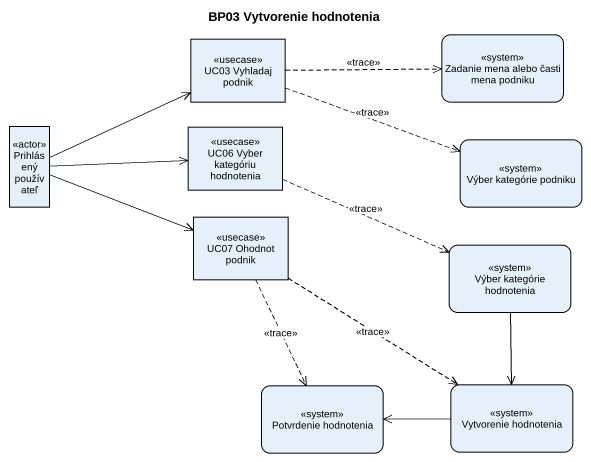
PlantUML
@startuml
title BP03 Vytvorenie hodnotenia
hide empty description
state "UC03 Vyhladaj podnik" as UC03_Vyhladaj_podnik <<usecase>>
state "Zadanie mena alebo časti mena podniku" as Zadanie_mena_alebo_časti <<system>>
state "Prihlásený používateľ" as Prihlásený_používateľ <<actor>>
state "UC06 Vyber kategóriu hodnotenia" as UC06_Vyber_kategóriu <<usecase>>
state "Výber kategórie podniku" as Výber_kategórie_podniku <<system>>
state "UC07 Ohodnot podnik" as UC07_Ohodnot_podnik <<usecase>>
state "Výber kategórie hodnotenia" as Výber_kategórie_hodnotenia <<system>>
state "Potvrdenie hodnotenia" as Potvrdenie_hodnotenia <<system>>
state "Vytvorenie hodnotenia" as Vytvorenie_hodnotenia <<system>>
UC03_Vyhladaj_podnik -right[dashed]-> Zadanie_mena_alebo_časti : <<trace>>
UC03_Vyhladaj_podnik -right[dashed]-> Výber_kategórie_podniku : <<trace>>
Prihlásený_používateľ -right-> UC03_Vyhladaj_podnik
Prihlásený_používateľ -right-> UC06_Vyber_kategóriu
Prihlásený_používateľ -right-> UC07_Ohodnot_podnik
UC06_Vyber_kategóriu -right[dashed]-> Výber_kategórie_hodnotenia : <<trace>>
UC07_Ohodnot_podnik -[dashed]-> Potvrdenie_hodnotenia : <<trace>>
UC07_Ohodnot_podnik -[dashed]-> Vytvorenie_hodnotenia : <<trace>>
Výber_kategórie_hodnotenia --> Vytvorenie_hodnotenia
Vytvorenie_hodnotenia -left-> Potvrdenie_hodnotenia
@enduml
